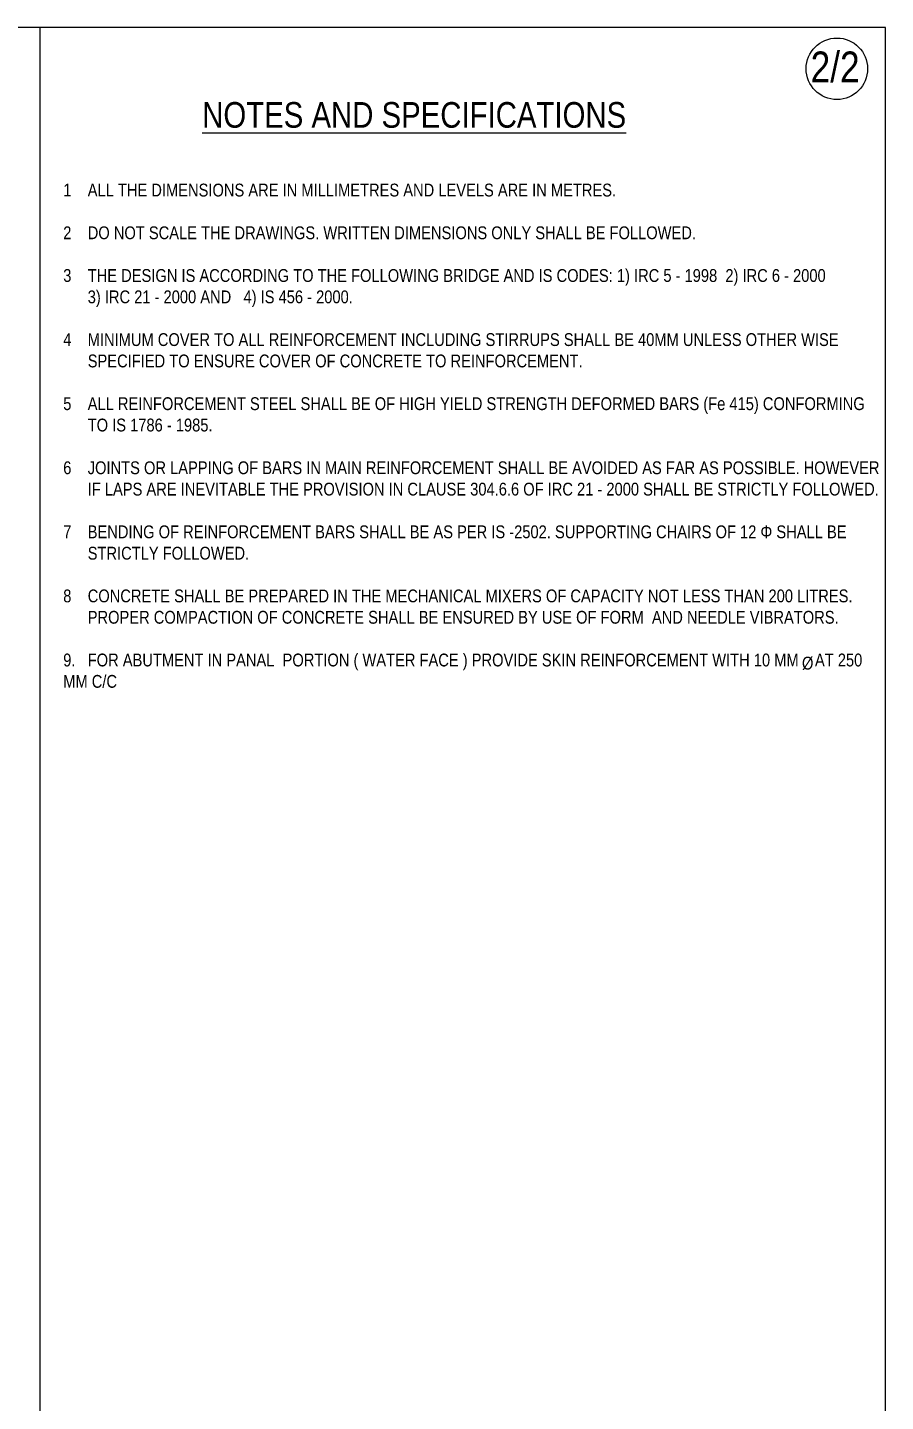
# Model space of a CAD drawing. Header units: millimetres. Extents: x 856385 to 958457, y -77744 to -16204.
# Drawn here: x 941714 to 958457, y -43012 to -16204 of the extents above; entities that cross this region are included whole.
import ezdxf

# ---------------------------------------------------------------- set-up
doc = ezdxf.new("R2010")
doc.units = ezdxf.units.MM
doc.header["$LTSCALE"] = 300
doc.header["$MEASUREMENT"] = 0
doc.layers.add('abutment', color=7, linetype='Continuous')
doc.styles.add('ARIAL NARROW', font='ARIALN.TTF', dxfattribs={"height": 250})
doc.styles.add('arn', font='ARIALN.TTF')

msp = doc.modelspace()

# ---------------------------------------------------------------- linework, layer by layer
at = {"layer": 'abutment', "linetype": 'ByBlock', "lineweight": 13}
for p, q in [((958457.3, -16203.7), (856384.6, -16203.7)), ((941957.3, -16203.7), (941957.3, -77743.7)), ((958457.3, -77743.7), (958457.3, -16203.7)), ((958457.3, -77743.7), (958457.3, -16203.7))]:
    msp.add_line(p, q, dxfattribs=at)
msp.add_circle((957507.9, -17009.6), 600, dxfattribs=at)

# ---------------------------------------------------------------- texts
at = {"layer": 'abutment', "linetype": 'ByBlock', "lineweight": 13, "style": 'ARIAL NARROW'}
for s, height, p in [('2/2', 600, (956996.3, -17273.1)), ('%%UNOTES AND SPECIFICATIONS', 500, (945123.7, -18159))]:
    msp.add_text(s, height=height, dxfattribs=at).set_placement(p)
at = {"layer": 'abutment', "lineweight": 9, "style": 'arn'}
msp.add_text('%%C ', height=250, dxfattribs=at).set_placement((956827.2, -28730.2))
at = {"layer": 'abutment', "linetype": 'ByBlock', "lineweight": 13, "insert": (942411.8, -19250.9), "char_height": 250, "width": 16000, "attachment_point": 1, "style": 'arn'}
msp.add_mtext('1    ALL THE DIMENSIONS ARE IN MILLIMETRES AND LEVELS ARE IN METRES.\\P\\P2    DO NOT SCALE THE DRAWINGS. WRITTEN DIMENSIONS ONLY SHALL BE FOLLOWED.\\P\\P3    THE DESIGN IS ACCORDING TO THE FOLLOWING BRIDGE AND IS CODES: 1) IRC 5 - 1998  2) IRC 6 - 2000 \\P      3) IRC 21 - 2000 AND   4) IS 456 - 2000. \\P\\P4    MINIMUM COVER TO ALL REINFORCEMENT INCLUDING STIRRUPS SHALL BE 40MM UNLESS OTHER WISE \\P      SPECIFIED TO ENSURE COVER OF CONCRETE TO REINFORCEMENT.\\P\\P5    ALL REINFORCEMENT STEEL SHALL BE OF HIGH YIELD STRENGTH DEFORMED BARS (Fe 415) CONFORMING\\P      TO IS 1786 - 1985.\\P\\P6    JOINTS OR LAPPING OF BARS IN MAIN REINFORCEMENT SHALL BE AVOIDED AS FAR AS POSSIBLE. HOWEVER\\P      IF LAPS ARE INEVITABLE THE PROVISION IN CLAUSE 304.6.6 OF IRC 21 - 2000 SHALL BE STRICTLY FOLLOWED.\\P\\P7    BENDING OF REINFORCEMENT BARS SHALL BE AS PER IS -2502. SUPPORTING CHAIRS OF 12 {\\fArial Narrow|b0|i0|c161|p32;Φ\\fArial Narrow|b0|i0|c0|p32; SHALL BE \\P      STRICTLY FOLLOWED.\\P\\P}8    CONCRETE SHALL BE PREPARED IN THE MECHANICAL MIXERS OF CAPACITY NOT LESS THAN 200 LITRES. \\P      PROPER COMPACTION OF CONCRETE SHALL BE ENSURED BY USE OF FORM  AND NEEDLE VIBRATORS.\\P\\P9.   FOR ABUTMENT IN PANAL  PORTION ( WATER FACE ) PROVIDE SKIN REINFORCEMENT WITH 10 MM    AT 250     MM C/C ', dxfattribs=at)

doc.saveas('drawing.dxf')
